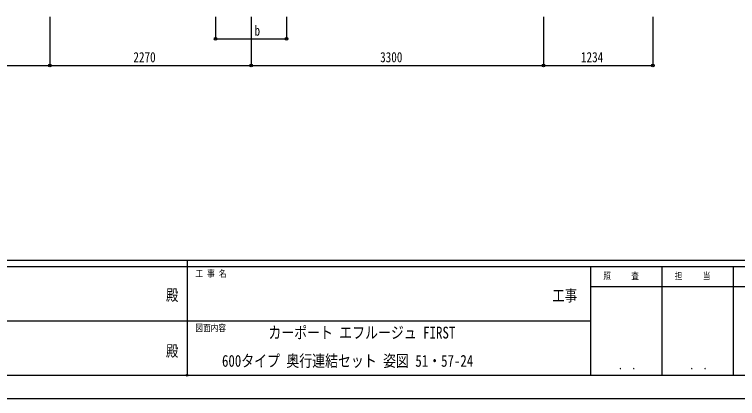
# Model space of a CAD drawing. Units: millimetres, scale not verified. Extents: x -14718 to 14718, y -10395 to 10395.
# Drawn here: x -1968 to 6194, y -10395 to -6062 of the extents above; entities that cross this region are included whole.
import ezdxf
from ezdxf.enums import TextEntityAlignment as Align

# ---------------------------------------------------------------- set-up
doc = ezdxf.new("R2010")
doc.units = ezdxf.units.MM
doc.header["$LTSCALE"] = 40
doc.header["$PDMODE"] = 32
doc.header["$PDSIZE"] = 20
for name, color, linetype in [('0-2_USER1', 3, 'Continuous'), ('0-6_YKK_D', 6, 'Continuous'), ('0-7_YKK_ZWAK', 7, 'Continuous')]:
    doc.layers.add(name, color=color, linetype=linetype)
doc.styles.add('ＭＳ ゴシック', font='')
doc.styles.get('ＭＳ ゴシック').set_extended_font_data('MS Gothic')

msp = doc.modelspace()

# ---------------------------------------------------------------- linework, layer by layer
at = {"layer": '0-6_YKK_D'}
for p, q in [((-1567.43, -6087.5), (-1567.43, -6638.5)), ((-1567.43, -6087.5), (-1567.43, -6638.5)), ((302.57, -6087.5), (302.57, -6338.5)), ((702.57, -6087.5), (702.57, -6638.5)), ((702.57, -6087.5), (702.57, -6638.5)), ((1102.57, -6087.5), (1102.57, -6338.5)), ((4002.57, -6087.5), (4002.57, -6638.5)), ((4002.57, -6087.5), (4002.57, -6638.5)), ((5236.57, -6087.5), (5236.57, -6638.5)), ((302.57, -6337.5), (1102.57, -6337.5)), ((-4467.43, -6637.5), (-1567.43, -6637.5)), ((-1567.43, -6637.5), (702.57, -6637.5)), ((702.57, -6637.5), (4002.57, -6637.5)), ((4002.57, -6637.5), (5236.57, -6637.5))]:
    msp.add_line(p, q, dxfattribs=at)
for centre in [(302.57, -6337.5), (1102.57, -6337.5), (-1567.43, -6637.5), (-1567.43, -6637.5), (702.57, -6637.5), (702.57, -6637.5), (4002.57, -6637.5), (4002.57, -6637.5), (5236.57, -6637.5)]:
    msp.add_circle(centre, 14.88, dxfattribs=at)
at = {"layer": '0-7_YKK_ZWAK'}
for p, q in [((13632.57, -8837.5), (-13667.43, -8837.5)), ((-17.43, -8837.5), (-17.43, -10132.5)), ((-17.43, -8907.5), (-4567.43, -8907.5)), ((4532.57, -8907.5), (-17.43, -8907.5)), ((5337.57, -8907.5), (5337.57, -10132.5)), ((6142.57, -8907.5), (6142.57, -10132.5)), ((6947.57, -9135), (4532.57, -9135)), ((-4541.18, -9520), (-17.43, -9520)), ((-17.43, -9520), (4532.57, -9520)), ((-4567.43, -10132.5), (-17.43, -10132.5)), ((-17.43, -10132.5), (4532.57, -10132.5)), ((4532.57, -10132.5), (6947.57, -10132.5))]:
    msp.add_line(p, q, dxfattribs=at)
msp.add_lwpolyline([(-14717.5, -10395), (14717.5, -10395), (14717.5, 10395), (-14717.5, 10395)], close=True, dxfattribs=at)
msp.add_lwpolyline([(6947.57, -8907.5), (4532.57, -8907.5), (4532.57, -10132.5)], dxfattribs=at)
msp.add_point((-17.43, -10132.5), dxfattribs=at)

# ---------------------------------------------------------------- texts
at = {"layer": '0-2_USER1', "style": 'ＭＳ ゴシック', "width": 0.8}
for s, p in [('カーポート エフルージュ FIRST', (898.64, -9758)), ('600タイプ 奥行連結セット 姿図 51・57-24', (374.48, -10076.5))]:
    msp.add_text(s, height=133.4, dxfattribs=at).set_placement(p, align=Align.BOTTOM_LEFT)
at = {"layer": '0-6_YKK_D', "style": 'ＭＳ ゴシック', "width": 0.8}
for s, p in [('b', (741.87, -6336.5)), ('2270', (-625.63, -6636.5)), ('3300', (2159.37, -6636.5)), ('1234', (4426.37, -6636.5))]:
    msp.add_text(s, height=115.5, dxfattribs=at).set_placement(p, align=Align.BOTTOM_LEFT)
at = {"layer": '0-7_YKK_ZWAK', "style": 'ＭＳ ゴシック', "width": 0.8}
for s, height, p in [('工 事 名', 76.98, (74.44, -9047.5)), ('照     査', 76.98, (4677.47, -9073.75)), ('担     当', 76.98, (5485.27, -9073.75)), ('殿', 128.3, (-257.83, -9330.42)), ('工事', 128.3, (4103.17, -9336.13)), ('図面内容', 76.98, (74.44, -9660)), ('殿', 128.3, (-257.83, -9960.42)), ('． ．', 90.71, (4847.5, -10095.23)), ('． ．', 90.71, (5652.5, -10095.23))]:
    msp.add_text(s, height=height, dxfattribs=at).set_placement(p, align=Align.BOTTOM_LEFT)

doc.saveas('drawing.dxf')
